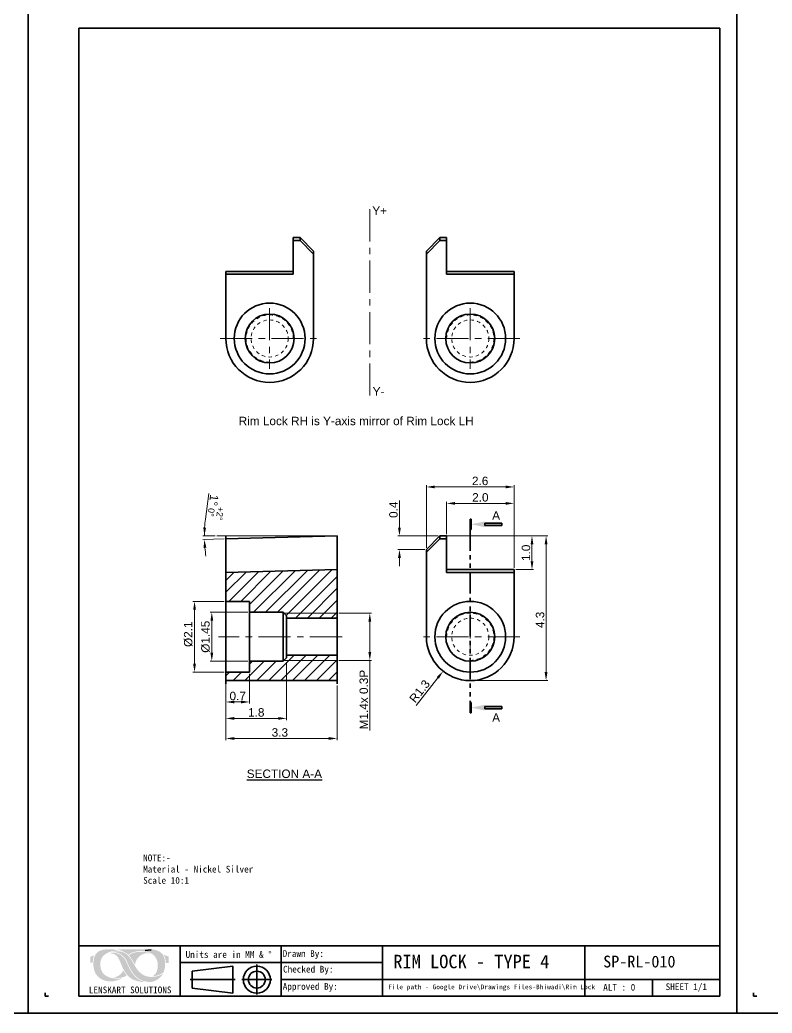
# Model space of a CAD drawing. Header units: millimetres. Extents: x 219 to 785, y 160 to 284.
# Drawn here: x 722.16 to 744.46, y 196.07 to 225.52 of the extents above; entities that cross this region are included whole.
import ezdxf
from ezdxf.enums import TextEntityAlignment as Align

# ---------------------------------------------------------------- set-up
doc = ezdxf.new("R2010")
doc.units = ezdxf.units.MM
for name, pattern in [('CENTER', [50.8, 31.75, -6.35, 6.35, -6.35]), ('HIDDEN', [0.075, 0.05, -0.025]), ('PHANTOM', [63.5, 31.75, -6.35, 6.35, -6.35, 6.35, -6.35])]:
    doc.linetypes.add(name, pattern=pattern)
doc.layers.get('0').update_dxf_attribs({"lineweight": 35})
for name, color, linetype, lineweight in [('Center line', 2, 'CENTER', 18), ('Dimension', 3, 'Continuous', 18), ('Hatch', 6, 'Continuous', 18), ('hidden line', 1, 'HIDDEN', 15), ('Section', 6, 'PHANTOM', 35), ('Text', 4, 'Continuous', 25), ('绘图层', 7, 'Continuous', 13)]:
    doc.layers.add(name, color=color, linetype=linetype, lineweight=lineweight)
doc.layers.add('图框-线条', color=7, linetype='Continuous')
doc.styles.get("Standard").update_dxf_attribs({"font": 'arial.ttf'})
doc.styles.add('宋体', font='SimSun.ttf')
doc.dimstyles.new('SIMPLEX', dxfattribs={"dimtxt": 2.5, "dimasz": 2.5, "dimexe": 0.5, "dimexo": 0.5, "dimgap": 0.5, "dimtad": 1, "dimzin": 0, "dimdsep": 46, "dimtxsty": 'Standard', "dimcen": 0, "dimclrd": 256, "dimclre": 256, "dimclrt": 256, "dimadec": 0, "dimazin": 0, "dimtm": 1e-09, "dimtfac": 0.75, "dimtofl": 0, "dimtmove": 0, "dimatfit": 3, "dimfxl": 1, "dimtzin": 0, "dimlwd": -1, "dimlwe": -1, "dimarcsym": 0})

# ---------------------------------------------------------------- blocks, each defined once
blk = doc.blocks.new('*D304')
at = {"layer": 'Defpoints', "color": 0, "transparency": 16777216}
for p in [(736.81, 211.672), (734.21, 209.82), (736.81, 209.22)]:
    blk.add_point(p, dxfattribs=at)
at = {"layer": 'Dimension', "transparency": 16777216}
for p, q in [((734.21, 209.87), (734.21, 211.722)), ((734.46, 211.672), (736.56, 211.672)), ((736.81, 209.27), (736.81, 211.722))]:
    blk.add_line(p, q, dxfattribs=at)
for points in [[(734.46, 211.714), (734.46, 211.631), (734.21, 211.672)], [(736.56, 211.714), (736.56, 211.631), (736.81, 211.672)]]:
    blk.add_solid(points, dxfattribs=at)
at = {"layer": 'Dimension', "transparency": 16777216, "insert": (735.804, 211.85), "char_height": 0.25, "attachment_point": 5}
blk.add_mtext('2.6', dxfattribs=at)
blk = doc.blocks.new('*D299')
at = {"layer": 'Defpoints', "color": 0, "transparency": 16777216}
for p in [(736.81, 211.185), (734.81, 210.22), (736.81, 209.22)]:
    blk.add_point(p, dxfattribs=at)
at = {"layer": 'Dimension', "transparency": 16777216}
for p, q in [((734.81, 210.27), (734.81, 211.235)), ((735.06, 211.185), (736.56, 211.185)), ((736.81, 209.27), (736.81, 211.235))]:
    blk.add_line(p, q, dxfattribs=at)
for points in [[(735.06, 211.226), (735.06, 211.143), (734.81, 211.185)], [(736.56, 211.226), (736.56, 211.143), (736.81, 211.185)]]:
    blk.add_solid(points, dxfattribs=at)
at = {"layer": 'Dimension', "transparency": 16777216, "insert": (735.81, 211.362), "char_height": 0.25, "attachment_point": 5}
blk.add_mtext('2.0', dxfattribs=at)
blk = doc.blocks.new('*D300')
at = {"layer": 'Defpoints', "color": 0, "transparency": 16777216}
for p in [(734.81, 210.22), (737.34, 210.22), (736.81, 209.22)]:
    blk.add_point(p, dxfattribs=at)
at = {"layer": 'Dimension', "transparency": 16777216}
for p, q in [((734.86, 210.22), (737.39, 210.22)), ((737.34, 209.47), (737.34, 209.97)), ((736.86, 209.22), (737.39, 209.22))]:
    blk.add_line(p, q, dxfattribs=at)
for points in [[(737.299, 209.97), (737.382, 209.97), (737.34, 210.22)], [(737.299, 209.47), (737.382, 209.47), (737.34, 209.22)]]:
    blk.add_solid(points, dxfattribs=at)
at = {"layer": 'Dimension', "transparency": 16777216, "insert": (737.163, 209.72), "char_height": 0.25, "attachment_point": 5, "rotation": 90}
blk.add_mtext('1.0', dxfattribs=at)
blk = doc.blocks.new('*D301')
at = {"layer": 'Defpoints', "color": 0, "transparency": 16777216}
for p in [(734.61, 210.22), (735.51, 205.931), (737.758, 205.931)]:
    blk.add_point(p, dxfattribs=at)
at = {"layer": 'Dimension', "transparency": 16777216}
for p, q in [((734.66, 210.22), (737.808, 210.22)), ((737.758, 209.97), (737.758, 206.181)), ((735.56, 205.931), (737.808, 205.931))]:
    blk.add_line(p, q, dxfattribs=at)
for points in [[(737.716, 209.97), (737.8, 209.97), (737.758, 210.22)], [(737.716, 206.181), (737.8, 206.181), (737.758, 205.931)]]:
    blk.add_solid(points, dxfattribs=at)
at = {"layer": 'Dimension', "transparency": 16777216, "insert": (737.58, 207.731), "char_height": 0.25, "attachment_point": 5, "rotation": 90}
blk.add_mtext('4.3', dxfattribs=at)
blk = doc.blocks.new('_FILLED')
at = {"color": 0, "linetype": 'ByBlock'}
blk.add_solid([(0, 0), (-1, 0.214), (-1, -0.214)], dxfattribs=at)
blk = doc.blocks.new('section arrow')
at = {"layer": 'Section'}
h = blk.add_hatch(color=256, dxfattribs=at)
h.dxf.hatch_style = 1
h.paths.add_polyline_path([(6987.516, 2336.116), (6987.516, 2336.053), (6988.016, 2336.053), (6988.016, 2336.116)])
h.paths.add_polyline_path([(6988.416, 2335.935), (6988.448, 2335.935), (6988.448, 2336.235), (6988.416, 2336.235)])
for points in [[(6988.016, 2336.116), (6987.516, 2336.116), (6987.516, 2336.053), (6988.016, 2336.053)], [(6988.448, 2335.935), (6988.448, 2336.235), (6988.416, 2336.235), (6988.416, 2335.935)]]:
    blk.add_lwpolyline(points, close=True, dxfattribs=at)
at = {"layer": 'Section', "xscale": 0.4, "yscale": 0.4, "zscale": 0.4}
blk.add_blockref('_FILLED', (6988.416, 2336.085), dxfattribs=at)
blk = doc.blocks.new('*D305')
at = {"layer": 'Defpoints', "color": 0, "transparency": 16777216}
for p in [(728.267, 208.281), (727.337, 206.181), (728.267, 206.181)]:
    blk.add_point(p, dxfattribs=at)
at = {"layer": 'Dimension', "transparency": 16777216}
for p, q in [((728.217, 208.281), (727.287, 208.281)), ((727.337, 208.031), (727.337, 206.431)), ((728.217, 206.181), (727.287, 206.181))]:
    blk.add_line(p, q, dxfattribs=at)
for points in [[(727.296, 208.031), (727.379, 208.031), (727.337, 208.281)], [(727.296, 206.431), (727.379, 206.431), (727.337, 206.181)]]:
    blk.add_solid(points, dxfattribs=at)
at = {"layer": 'Dimension', "transparency": 16777216, "insert": (727.153, 207.306), "char_height": 0.25, "attachment_point": 5, "rotation": 90}
blk.add_mtext('%%C2.1', dxfattribs=at)
blk = doc.blocks.new('*D306')
at = {"layer": 'Defpoints', "color": 0, "transparency": 16777216}
for p in [(731.567, 207.931), (731.567, 206.531), (732.533, 206.531)]:
    blk.add_point(p, dxfattribs=at)
at = {"layer": 'Dimension', "transparency": 16777216}
for p, q in [((731.617, 207.931), (732.583, 207.931)), ((732.533, 207.681), (732.533, 206.781)), ((731.617, 206.531), (732.583, 206.531)), ((732.533, 206.531), (732.533, 204.455))]:
    blk.add_line(p, q, dxfattribs=at)
for points in [[(732.491, 207.681), (732.575, 207.681), (732.533, 207.931)], [(732.491, 206.781), (732.575, 206.781), (732.533, 206.531)]]:
    blk.add_solid(points, dxfattribs=at)
at = {"layer": 'Dimension', "transparency": 16777216, "insert": (732.355, 205.368), "char_height": 0.25, "attachment_point": 5, "rotation": 90}
blk.add_mtext('M1.4x 0.3P', dxfattribs=at)
blk = doc.blocks.new('*D302')
at = {"layer": 'Defpoints', "color": 0, "transparency": 16777216}
for p in [(728.967, 206.181), (728.267, 205.831), (728.267, 205.297)]:
    blk.add_point(p, dxfattribs=at)
at = {"layer": 'Dimension', "transparency": 16777216}
for p, q in [((728.967, 206.131), (728.967, 205.247)), ((728.267, 205.781), (728.267, 205.247)), ((728.717, 205.297), (728.517, 205.297))]:
    blk.add_line(p, q, dxfattribs=at)
for points in [[(728.517, 205.338), (728.517, 205.255), (728.267, 205.297)], [(728.717, 205.338), (728.717, 205.255), (728.967, 205.297)]]:
    blk.add_solid(points, dxfattribs=at)
at = {"layer": 'Dimension', "transparency": 16777216, "insert": (728.617, 205.474), "char_height": 0.25, "attachment_point": 5}
blk.add_mtext('0.7', dxfattribs=at)
blk = doc.blocks.new('*D303')
at = {"layer": 'Defpoints', "color": 0, "transparency": 16777216}
for p in [(728.267, 205.831), (731.567, 205.831), (728.267, 204.215)]:
    blk.add_point(p, dxfattribs=at)
at = {"layer": 'Dimension', "transparency": 16777216}
for p, q in [((728.267, 205.781), (728.267, 204.165)), ((731.567, 205.781), (731.567, 204.165)), ((731.317, 204.215), (728.517, 204.215))]:
    blk.add_line(p, q, dxfattribs=at)
for points in [[(728.517, 204.256), (728.517, 204.173), (728.267, 204.215)], [(731.317, 204.256), (731.317, 204.173), (731.567, 204.215)]]:
    blk.add_solid(points, dxfattribs=at)
at = {"layer": 'Dimension', "transparency": 16777216, "insert": (729.867, 204.392), "char_height": 0.25, "attachment_point": 5}
blk.add_mtext('3.3', dxfattribs=at)
blk = doc.blocks.new('*D307')
at = {"layer": 'Defpoints', "color": 0, "transparency": 16777216}
for p in [(728.967, 207.956), (727.849, 206.506), (728.967, 206.506)]:
    blk.add_point(p, dxfattribs=at)
at = {"layer": 'Dimension', "transparency": 16777216}
for p, q in [((728.917, 207.956), (727.799, 207.956)), ((727.849, 207.706), (727.849, 206.756)), ((728.917, 206.506), (727.799, 206.506))]:
    blk.add_line(p, q, dxfattribs=at)
for points in [[(727.808, 207.706), (727.891, 207.706), (727.849, 207.956)], [(727.808, 206.756), (727.891, 206.756), (727.849, 206.506)]]:
    blk.add_solid(points, dxfattribs=at)
at = {"layer": 'Dimension', "transparency": 16777216, "insert": (727.665, 207.231), "char_height": 0.25, "attachment_point": 5, "rotation": 90}
blk.add_mtext('%%c1.45', dxfattribs=at)
blk = doc.blocks.new('*D308')
at = {"layer": 'Defpoints', "color": 0, "transparency": 16777216}
for p in [(730.067, 206.531), (728.267, 206.181), (730.067, 204.81)]:
    blk.add_point(p, dxfattribs=at)
at = {"layer": 'Dimension', "transparency": 16777216}
for p, q in [((730.067, 206.481), (730.067, 204.76)), ((728.267, 206.131), (728.267, 204.76)), ((728.517, 204.81), (729.817, 204.81))]:
    blk.add_line(p, q, dxfattribs=at)
for points in [[(728.517, 204.851), (728.517, 204.768), (728.267, 204.81)], [(729.817, 204.851), (729.817, 204.768), (730.067, 204.81)]]:
    blk.add_solid(points, dxfattribs=at)
at = {"layer": 'Dimension', "transparency": 16777216, "insert": (729.167, 204.987), "char_height": 0.25, "attachment_point": 5}
blk.add_mtext('1.8', dxfattribs=at)
blk = doc.blocks.new('*D309')
at = {"layer": 'Defpoints', "color": 0, "transparency": 16777216}
for p in [(734.61, 210.22), (733.412, 209.82), (734.21, 209.82)]:
    blk.add_point(p, dxfattribs=at)
at = {"layer": 'Dimension', "transparency": 16777216}
for p, q in [((733.412, 210.47), (733.412, 211.274)), ((734.56, 210.22), (733.362, 210.22)), ((734.16, 209.82), (733.362, 209.82)), ((733.412, 209.57), (733.412, 209.32))]:
    blk.add_line(p, q, dxfattribs=at)
for points in [[(733.37, 210.47), (733.454, 210.47), (733.412, 210.22)], [(733.37, 209.57), (733.454, 209.57), (733.412, 209.82)]]:
    blk.add_solid(points, dxfattribs=at)
at = {"layer": 'Dimension', "transparency": 16777216, "insert": (733.234, 210.997), "char_height": 0.25, "attachment_point": 5, "rotation": 90}
blk.add_mtext('0.4', dxfattribs=at)
blk = doc.blocks.new('*D310')
at = {"layer": 'Defpoints', "color": 0, "transparency": 16777216}
for p in [(727.63, 210.152), (727.996, 210.22), (728.267, 210.134), (731.567, 210.22), (731.567, 210.22)]:
    blk.add_point(p, dxfattribs=at)
at = {"layer": 'Dimension', "transparency": 16777216}
for p, q in [((727.661, 210.719), (727.758, 211.48)), ((727.946, 210.22), (727.58, 210.22)), ((728.217, 210.133), (727.581, 210.116))]:
    blk.add_line(p, q, dxfattribs=at)
for start, end in [(172.7197, 180), (172.7234, 176.3617), (185.1302, 188.7685)]:
    blk.add_arc((731.567, 210.22), 3.938, start, end, dxfattribs=at)
for points in [[(727.679, 210.469), (727.596, 210.471), (727.63, 210.22)], [(727.604, 209.866), (727.687, 209.87), (727.631, 210.118)]]:
    blk.add_solid(points, dxfattribs=at)
at = {"layer": 'Dimension', "transparency": 16777216, "insert": (727.979, 211.065), "char_height": 0.25, "attachment_point": 5, "rotation": 262.7197}
blk.add_mtext('1°{\\H0.1875;\\S+2°^  0°;}', dxfattribs=at)
blk = doc.blocks.new('*D311')
at = {"layer": 'Defpoints', "color": 0, "transparency": 16777216}
for p in [(735.51, 207.231), (734.705, 206.21)]:
    blk.add_point(p, dxfattribs=at)
at = {"layer": 'Dimension', "transparency": 16777216}
blk.add_line((733.903, 205.194), (734.55, 206.014), dxfattribs=at)
blk.add_solid([(734.517, 206.04), (734.583, 205.988), (734.705, 206.21)], dxfattribs=at)
at = {"layer": 'Dimension', "transparency": 16777216, "insert": (734.01, 205.616), "char_height": 0.25, "attachment_point": 5, "rotation": 51.7197}
blk.add_mtext('R1.3', dxfattribs=at)

msp = doc.modelspace()

# ---------------------------------------------------------------- hatches: boundary and pattern name
at = {"layer": 'Hatch'}
h = msp.add_hatch(dxfattribs=at)
h.set_pattern_fill('ANSI31', color=256, scale=2)
h.set_pattern_definition([(45, (297.97984, 43.427), (-0.1767767, 0.1767767), [])])
h.paths.add_polyline_path([(731.567, 207.931), (731.567, 209.22), (728.264, 209.134), (728.267, 208.281), (728.967, 208.281), (728.967, 207.956), (729.967, 207.956), (729.992, 207.931)])
h.paths.add_polyline_path([(731.567, 205.931), (731.567, 206.531), (729.992, 206.531), (729.967, 206.506), (728.967, 206.506), (728.967, 206.181), (728.267, 206.181), (728.267, 205.931)])
h.paths.add_polyline_path([(730.067, 206.681), (730.067, 206.606), (729.992, 206.531), (731.567, 206.531), (731.567, 206.681)])
h.paths.add_polyline_path([(729.992, 207.931), (730.067, 207.856), (730.067, 207.781), (731.567, 207.781), (731.567, 207.931)])
at = {"layer": '图框-线条', "lineweight": 0, "ltscale": 0.1}
h = msp.add_hatch(color=252, dxfattribs=at)
edge = h.paths.add_edge_path()
edge.add_spline(control_points=[(724.245, 197.741), (724.245, 197.741), (724.245, 197.569), (724.245, 197.569), (724.245, 197.569), (724.245, 197.569), (724.316, 197.569), (724.316, 197.569), (724.316, 197.569), (724.321, 197.61), (724.322, 197.644), (724.33, 197.684), (724.33, 197.684), (724.337, 197.719), (724.347, 197.754), (724.36, 197.785), (724.36, 197.785), (724.36, 197.785), (724.245, 197.741), (724.245, 197.741)], knot_values=[0, 0, 0, 0, 0.166667, 0.166667, 0.166667, 0.166667, 0.333333, 0.333333, 0.333333, 0.333333, 0.5, 0.5, 0.5, 0.5, 0.666667, 0.666667, 0.666667, 0.666667, 1, 1, 1, 1], degree=3, periodic=0)
edge = h.paths.add_edge_path()
edge.add_spline(control_points=[(726.485, 197.562), (726.485, 197.562), (726.566, 197.561), (726.566, 197.561), (726.566, 197.561), (726.566, 197.561), (726.566, 197.747), (726.566, 197.747), (726.566, 197.747), (726.566, 197.747), (726.425, 197.803), (726.425, 197.803), (726.425, 197.803), (726.439, 197.767), (726.455, 197.741), (726.466, 197.696), (726.466, 197.696), (726.478, 197.651), (726.481, 197.611), (726.485, 197.562)], knot_values=[0, 0, 0, 0, 0.166667, 0.166667, 0.166667, 0.166667, 0.333333, 0.333333, 0.333333, 0.333333, 0.5, 0.5, 0.5, 0.5, 0.666667, 0.666667, 0.666667, 0.666667, 1, 1, 1, 1], degree=3, periodic=0)
edge = h.paths.add_edge_path(flags=17)
edge.add_spline(control_points=[(724.937, 197.128), (724.95, 197.117), (725.032, 197.115), (725.047, 197.115), (725.047, 197.115), (725.135, 197.112), (725.267, 197.134), (725.324, 197.189), (725.324, 197.189), (725.319, 197.197), (725.316, 197.201), (725.31, 197.207), (725.31, 197.207), (725.31, 197.207), (725.223, 197.336), (725.223, 197.336), (725.223, 197.336), (725.202, 197.31), (725.193, 197.261), (725.113, 197.199), (725.113, 197.199), (725.066, 197.163), (725.01, 197.138), (724.937, 197.128)], knot_values=[0, 0, 0, 0, 0.142857, 0.142857, 0.142857, 0.142857, 0.285714, 0.285714, 0.285714, 0.285714, 0.428571, 0.428571, 0.428571, 0.428571, 0.571429, 0.571429, 0.571429, 0.571429, 0.714286, 0.714286, 0.714286, 0.714286, 1, 1, 1, 1], degree=3, periodic=0)
edge = h.paths.add_edge_path(flags=17)
edge.add_spline(control_points=[(725.392, 197.785), (725.397, 197.777), (725.398, 197.778), (725.404, 197.771), (725.404, 197.771), (725.469, 197.697), (725.562, 197.517), (725.574, 197.505), (725.574, 197.505), (725.58, 197.655), (725.705, 197.786), (725.829, 197.829), (725.829, 197.829), (725.893, 197.852), (725.928, 197.852), (726.001, 197.846), (726.001, 197.846), (725.977, 197.865), (725.876, 197.881), (725.851, 197.884), (725.851, 197.884), (725.729, 197.898), (725.554, 197.887), (725.446, 197.826), (725.446, 197.826), (725.429, 197.817), (725.398, 197.797), (725.392, 197.785)], knot_values=[0, 0, 0, 0, 0.125, 0.125, 0.125, 0.125, 0.25, 0.25, 0.25, 0.25, 0.375, 0.375, 0.375, 0.375, 0.5, 0.5, 0.5, 0.5, 0.625, 0.625, 0.625, 0.625, 0.75, 0.75, 0.75, 0.75, 1, 1, 1, 1], degree=3, periodic=0)
edge = h.paths.add_edge_path()
edge.add_spline(control_points=[(725.334, 197.55), (725.293, 197.642), (725.28, 197.667), (725.216, 197.736), (725.216, 197.736), (725.129, 197.83), (724.994, 197.877), (724.862, 197.859), (724.862, 197.859), (724.853, 197.858), (724.845, 197.857), (724.837, 197.855), (724.837, 197.855), (724.837, 197.855), (724.814, 197.848), (724.814, 197.848), (724.814, 197.848), (724.89, 197.844), (724.95, 197.833), (725.001, 197.795), (725.001, 197.795), (725.052, 197.757), (725.071, 197.726), (725.104, 197.66), (725.104, 197.66), (725.156, 197.552), (725.192, 197.431), (725.251, 197.33), (725.251, 197.33), (725.314, 197.224), (725.376, 197.146), (725.482, 197.084), (725.482, 197.084), (725.567, 197.034), (725.746, 196.987), (725.865, 196.992), (725.865, 196.992), (725.852, 196.998), (725.834, 197.001), (725.818, 197.005), (725.818, 197.005), (725.597, 197.073), (725.469, 197.261), (725.372, 197.466), (725.372, 197.466), (725.359, 197.494), (725.346, 197.522), (725.334, 197.55)], knot_values=[0, 0, 0, 0, 0.076923, 0.076923, 0.076923, 0.076923, 0.153846, 0.153846, 0.153846, 0.153846, 0.230769, 0.230769, 0.230769, 0.230769, 0.307692, 0.307692, 0.307692, 0.307692, 0.384615, 0.384615, 0.384615, 0.384615, 0.461538, 0.461538, 0.461538, 0.461538, 0.538462, 0.538462, 0.538462, 0.538462, 0.615385, 0.615385, 0.615385, 0.615385, 0.692308, 0.692308, 0.692308, 0.692308, 0.769231, 0.769231, 0.769231, 0.769231, 0.846154, 0.846154, 0.846154, 0.846154, 1, 1, 1, 1], degree=3, periodic=0)
edge = h.paths.add_edge_path()
edge.add_spline(control_points=[(726.396, 197.235), (726.393, 197.235), (726.311, 197.196), (726.294, 197.19), (726.294, 197.19), (726.259, 197.176), (726.217, 197.163), (726.178, 197.155), (726.178, 197.155), (726.08, 197.137), (726.009, 197.137), (725.916, 197.164), (725.916, 197.164), (725.757, 197.21), (725.665, 197.321), (725.59, 197.437), (725.59, 197.437), (725.458, 197.643), (725.404, 197.842), (725.15, 197.896), (725.15, 197.896), (725.107, 197.905), (725.055, 197.909), (725.01, 197.905), (725.01, 197.905), (724.98, 197.903), (724.908, 197.896), (724.886, 197.883), (724.886, 197.883), (724.998, 197.885), (725.086, 197.863), (725.165, 197.806), (725.165, 197.806), (725.331, 197.688), (725.336, 197.563), (725.422, 197.409), (725.422, 197.409), (725.464, 197.335), (725.494, 197.278), (725.551, 197.211), (725.551, 197.211), (725.67, 197.072), (725.796, 197.01), (725.99, 196.996), (725.99, 196.996), (726.084, 196.989), (726.178, 197.03), (726.24, 197.069), (726.24, 197.069), (726.283, 197.096), (726.316, 197.13), (726.348, 197.167), (726.348, 197.167), (726.365, 197.186), (726.383, 197.214), (726.396, 197.235)], knot_values=[0, 0, 0, 0, 0.066667, 0.066667, 0.066667, 0.066667, 0.133333, 0.133333, 0.133333, 0.133333, 0.2, 0.2, 0.2, 0.2, 0.266667, 0.266667, 0.266667, 0.266667, 0.333333, 0.333333, 0.333333, 0.333333, 0.4, 0.4, 0.4, 0.4, 0.466667, 0.466667, 0.466667, 0.466667, 0.533333, 0.533333, 0.533333, 0.533333, 0.6, 0.6, 0.6, 0.6, 0.666667, 0.666667, 0.666667, 0.666667, 0.733333, 0.733333, 0.733333, 0.733333, 0.8, 0.8, 0.8, 0.8, 0.866667, 0.866667, 0.866667, 0.866667, 1, 1, 1, 1], degree=3, periodic=0)
edge = h.paths.add_edge_path()
edge.add_spline(control_points=[(725.376, 197.801), (725.432, 197.845), (725.449, 197.859), (725.531, 197.882), (725.531, 197.882), (725.718, 197.934), (725.959, 197.92), (726.106, 197.805), (726.106, 197.805), (726.186, 197.742), (726.251, 197.631), (726.248, 197.477), (726.248, 197.477), (726.245, 197.362), (726.217, 197.252), (726.126, 197.186), (726.126, 197.186), (726.12, 197.181), (726.096, 197.166), (726.09, 197.164), (726.09, 197.164), (726.179, 197.159), (726.318, 197.219), (726.392, 197.261), (726.392, 197.261), (726.419, 197.276), (726.417, 197.274), (726.428, 197.306), (726.428, 197.306), (726.475, 197.432), (726.476, 197.607), (726.434, 197.73), (726.434, 197.73), (726.414, 197.786), (726.393, 197.816), (726.356, 197.852), (726.356, 197.852), (726.28, 197.929), (726.129, 197.964), (726.02, 197.964), (726.02, 197.964), (725.698, 197.964), (725.367, 197.967), (725.046, 197.964), (725.046, 197.964), (725.069, 197.954), (725.111, 197.944), (725.138, 197.934), (725.138, 197.934), (725.165, 197.924), (725.283, 197.869), (725.306, 197.855), (725.306, 197.855), (725.338, 197.835), (725.371, 197.805), (725.376, 197.801)], knot_values=[0, 0, 0, 0, 0.066667, 0.066667, 0.066667, 0.066667, 0.133333, 0.133333, 0.133333, 0.133333, 0.2, 0.2, 0.2, 0.2, 0.266667, 0.266667, 0.266667, 0.266667, 0.333333, 0.333333, 0.333333, 0.333333, 0.4, 0.4, 0.4, 0.4, 0.466667, 0.466667, 0.466667, 0.466667, 0.533333, 0.533333, 0.533333, 0.533333, 0.6, 0.6, 0.6, 0.6, 0.666667, 0.666667, 0.666667, 0.666667, 0.733333, 0.733333, 0.733333, 0.733333, 0.8, 0.8, 0.8, 0.8, 0.866667, 0.866667, 0.866667, 0.866667, 1, 1, 1, 1], degree=3, periodic=0)
edge = h.paths.add_edge_path()
edge.add_spline(control_points=[(725.198, 197.106), (725.184, 197.107), (725.158, 197.101), (725.142, 197.099), (725.142, 197.099), (724.885, 197.075), (724.581, 197.143), (724.544, 197.457), (724.544, 197.457), (724.527, 197.604), (724.573, 197.736), (724.69, 197.817), (724.69, 197.817), (724.808, 197.898), (724.925, 197.929), (725.098, 197.925), (725.098, 197.925), (725.098, 197.925), (725.029, 197.944), (725.029, 197.944), (725.029, 197.944), (724.876, 197.977), (724.647, 197.978), (724.512, 197.911), (724.512, 197.911), (724.436, 197.873), (724.394, 197.816), (724.364, 197.721), (724.364, 197.721), (724.315, 197.559), (724.329, 197.309), (724.451, 197.181), (724.451, 197.181), (724.466, 197.165), (724.474, 197.153), (724.492, 197.138), (724.492, 197.138), (724.511, 197.123), (724.515, 197.118), (724.539, 197.101), (724.539, 197.101), (724.697, 196.989), (724.902, 196.996), (725.082, 197.056), (725.082, 197.056), (725.103, 197.063), (725.124, 197.071), (725.143, 197.08), (725.143, 197.08), (725.155, 197.085), (725.191, 197.104), (725.198, 197.106)], knot_values=[0, 0, 0, 0, 0.071429, 0.071429, 0.071429, 0.071429, 0.142857, 0.142857, 0.142857, 0.142857, 0.214286, 0.214286, 0.214286, 0.214286, 0.285714, 0.285714, 0.285714, 0.285714, 0.357143, 0.357143, 0.357143, 0.357143, 0.428571, 0.428571, 0.428571, 0.428571, 0.5, 0.5, 0.5, 0.5, 0.571429, 0.571429, 0.571429, 0.571429, 0.642857, 0.642857, 0.642857, 0.642857, 0.714286, 0.714286, 0.714286, 0.714286, 0.785714, 0.785714, 0.785714, 0.785714, 0.857143, 0.857143, 0.857143, 0.857143, 1, 1, 1, 1], degree=3, periodic=0)

# ---------------------------------------------------------------- linework, layer by layer
for p, q in [((742.909, 196.571), (742.909, 225.271)), ((730.464, 219.064), (730.264, 219.064)), ((730.264, 219.064), (730.264, 217.978)), ((730.464, 218.978), (730.264, 218.978)), ((730.464, 219.064), (730.864, 218.664)), ((730.464, 219.064), (730.464, 218.978)), ((730.464, 218.978), (730.864, 218.578)), ((734.61, 219.064), (734.21, 218.664)), ((734.61, 218.978), (734.21, 218.578)), ((734.61, 219.064), (734.81, 219.064)), ((734.61, 219.064), (734.61, 218.978)), ((734.61, 218.978), (734.81, 218.978)), ((734.81, 219.064), (734.81, 217.978)), ((730.864, 216.074), (730.864, 218.664)), ((734.21, 216.074), (734.21, 218.664)), ((728.264, 218.064), (728.264, 216.074)), ((730.264, 218.064), (728.264, 218.064)), ((730.264, 217.978), (728.264, 217.978)), ((734.81, 218.064), (736.81, 218.064)), ((734.81, 217.978), (736.81, 217.978)), ((736.81, 218.064), (736.81, 216.074)), ((729.564, 214.774), (729.564, 214.774)), ((735.51, 214.774), (735.51, 214.774)), ((728.267, 210.234), (728.267, 205.831)), ((731.567, 210.22), (728.267, 210.134)), ((731.567, 210.22), (731.567, 205.831)), ((734.61, 210.22), (734.21, 209.82)), ((734.61, 210.134), (734.21, 209.734)), ((734.61, 210.22), (734.81, 210.22)), ((734.61, 210.22), (734.61, 210.134)), ((734.61, 210.134), (734.81, 210.134)), ((734.81, 210.22), (734.81, 209.134)), ((734.21, 207.231), (734.21, 209.82)), ((731.567, 209.22), (728.267, 209.134)), ((734.81, 209.22), (736.81, 209.22)), ((734.81, 209.134), (736.81, 209.134)), ((736.81, 209.22), (736.81, 207.231)), ((728.967, 208.281), (728.267, 208.281)), ((728.867, 208.281), (728.867, 208.281)), ((728.967, 208.281), (728.967, 206.181)), ((729.967, 207.956), (728.967, 207.956)), ((729.967, 207.956), (730.067, 207.856)), ((729.967, 207.956), (729.967, 206.506)), ((730.067, 207.856), (730.067, 206.606)), ((730.067, 207.781), (731.567, 207.781)), ((729.967, 206.506), (728.967, 206.506)), ((729.967, 206.506), (730.067, 206.606)), ((730.067, 206.681), (731.567, 206.681)), ((728.967, 206.181), (728.267, 206.181)), ((731.567, 205.931), (728.267, 205.931)), ((735.51, 205.931), (735.51, 205.931)), ((723.909, 198.071), (742.909, 198.071)), ((726.909, 198.071), (726.909, 196.571)), ((729.909, 198.071), (729.909, 196.571)), ((732.909, 198.071), (732.909, 197.071)), ((738.909, 196.571), (738.909, 198.071)), ((726.909, 197.571), (732.909, 197.571)), ((727.269, 197.315), (728.469, 197.465)), ((727.269, 197.315), (727.269, 196.815)), ((728.469, 197.465), (728.469, 196.665)), ((729.184, 196.621), (729.184, 197.51)), ((727.203, 197.065), (728.542, 197.065)), ((728.739, 197.065), (729.628, 197.065)), ((729.909, 197.071), (742.909, 197.071)), ((732.909, 197.071), (732.909, 196.571)), ((740.909, 196.571), (740.909, 197.071)), ((727.269, 196.815), (728.469, 196.665)), ((722.909, 196.571), (722.909, 196.671)), ((722.909, 196.571), (723.009, 196.571)), ((723.909, 196.571), (742.909, 196.571)), ((743.909, 196.571), (743.909, 196.671)), ((743.909, 196.571), (744.009, 196.571))]:
    msp.add_line(p, q)
at = {"color": 7}
msp.add_line((726.049, 197.95), (725.871, 197.928), dxfattribs=at)
for points in [[(701.409, 196.071), (722.409, 196.071), (722.409, 225.771), (701.409, 225.771)], [(722.409, 196.071), (743.409, 196.071), (743.409, 225.771), (722.409, 225.771)], [(743.409, 196.071), (764.409, 196.071), (764.409, 225.771), (743.409, 225.771)]]:
    msp.add_lwpolyline(points, close=True)
msp.add_lwpolyline([(723.909, 196.571), (723.909, 225.271), (742.909, 225.271)])
for centre, radius in [((729.564, 216.074), 1.05), ((735.51, 216.074), 1.05), ((729.564, 216.074), 0.725), ((735.51, 216.074), 0.725), ((735.51, 207.231), 1.05), ((735.51, 207.231), 0.725), ((729.184, 197.065), 0.4), ((729.184, 197.065), 0.25)]:
    msp.add_circle(centre, radius)
for centre, end in [((729.564, 216.074), 360), ((735.51, 216.074), 0), ((735.51, 207.231), 0)]:
    msp.add_arc(centre, 1.3, 180, end)
at = {"layer": 'Center line', "ltscale": 0.03}
for p, q in [((732.537, 214.382), (732.537, 219.991)), ((729.564, 216.974), (729.564, 215.174)), ((735.51, 216.974), (735.51, 215.174)), ((728.093, 216.074), (730.993, 216.074)), ((736.982, 216.074), (734.082, 216.074)), ((735.51, 208.131), (735.51, 206.331)), ((731.709, 207.231), (728.047, 207.231)), ((736.982, 207.231), (734.082, 207.231))]:
    msp.add_line(p, q, dxfattribs=at)
at = {"layer": 'Dimension'}
for p, q in [((731.567, 210.22), (727.996, 210.22)), ((729.992, 207.931), (731.567, 207.931)), ((729.992, 206.531), (731.567, 206.531))]:
    msp.add_line(p, q, dxfattribs=at)
at = {"layer": 'hidden line', "ltscale": 0.5}
for centre in [(729.564, 216.074), (735.51, 216.074), (735.51, 207.231)]:
    msp.add_circle(centre, 0.55, dxfattribs=at)
for centre, start, end in [((729.564, 216.074), 0, 270), ((735.51, 216.074), 270, 180), ((735.51, 207.231), 270, 180)]:
    msp.add_arc(centre, 0.7, start, end, dxfattribs=at)
at = {"layer": 'Section', "ltscale": 0.02}
msp.add_line((735.51, 210.414), (735.51, 204.977), dxfattribs=at)

# ---------------------------------------------------------------- block references
at = {"layer": 'Section', "xscale": -1}
for p in [(7723.958, -2125.52), (7723.958, -2130.956)]:
    msp.add_blockref('section arrow', p, dxfattribs=at)

# ---------------------------------------------------------------- texts
at = {"layer": 'Text'}
for s, p in [('Y+', (732.825, 219.863)), ('Y-', (732.792, 214.506)), ('Rim Lock RH is Y-axis mirror of Rim Lock LH', (732.128, 213.629)), ('A', (736.277, 210.828)), ('A', (736.277, 204.835))]:
    msp.add_text(s, height=0.25, dxfattribs=at).set_placement(p, align=Align.MIDDLE_CENTER)
at = {"layer": 'Text', "insert": (728.885, 203.293), "char_height": 0.25, "attachment_point": 1}
msp.add_mtext_dynamic_manual_height_columns('{\\LSECTION A-A}', width=4.57348, gutter_width=1, heights=[0], dxfattribs=at)
at = {"layer": '绘图层', "color": 7, "linetype": 'ByBlock', "lineweight": 9, "attachment_point": 5, "style": '宋体'}
for s, insert, char_height, width in [('\\pxql;{\\fNSimSun|b0|i0|c0|p49;NOTE:-\\PMaterial - Nickel Silver\\PScale 10:1}', (727.794, 200.338), 0.2, 3.96086), ('\\pxql;{\\fNSimSun|b0|i0|c0|p49;Units are in MM & %%D}', (728.599, 197.809), 0.2, 3.05443), ('\\pxql;{\\fNSimSun|b0|i0|c0|p49;Drawn By: }', (731.476, 197.809), 0.2, 3.05443), ('\\pxqc;{\\fNSimSun|b0|i0|c0|p49;RIM LOCK - TYPE 4}', (735.542, 197.598), 0.4, 5.26635), ('{\\fNSimSun|b0|i0|c0|p49;SP-RL-010}', (740.523, 197.598), 0.35, 4.64697), ('\\pxql;{\\fNSimSun|b0|i0|c0|p49;Checked By: }', (731.105, 197.345), 0.2, 2.29015), ('{\\fSimSun|b0|i0|c134|p2;LENSKART SOLUTIONS}', (725.429, 196.759), 0.2, 5.89745), ('\\pxql;{\\fNSimSun|b0|i0|c0|p49;Approved By:}', (731.097, 196.834), 0.2, 2.29015), ('\\pxql;{\\fNSimSun|b0|i0|c0|p49;File path - Google Drive\\\\Drawings Files-Bhiwadi\\\\Rim Lock}', (737.573, 196.826), 0.14, 8.989), ('{\\fNSimSun|b0|i0|c0|p49;ALT : 0}', (739.927, 196.837), 0.2, 1.72791), ('{\\fNSimSun|b0|i0|c0|p49;SHEET 1/1}', (741.915, 196.829), 0.2, 1.72791)]:
    msp.add_mtext(s, dxfattribs=dict(at, insert=insert, char_height=char_height, width=width))

# ---------------------------------------------------------------- dimensions: what is measured, and where the dimension line sits
at = {"layer": 'Dimension'}
for base, p1, p2, picture, middle in [((736.81, 211.672), (734.21, 209.82), (736.81, 209.22), '*D304', (735.804, 211.672)), ((736.81, 211.185), (734.81, 210.22), (736.81, 209.22), '*D299', (735.81, 211.185)), ((730.067, 204.81), (728.267, 206.181), (730.067, 206.531), '*D308', (729.167, 204.81))]:
    dim = msp.add_linear_dim(base=base, p1=p1, p2=p2, dimstyle='SIMPLEX', override={"dimscale": 0.1, "dimdec": 1}, dxfattribs=at)
    dim.commit()
    dim.dimension.update_dxf_attribs({"geometry": picture, "text_midpoint": middle, "dimtype": 160})
dim = msp.add_angular_dim_2l(base=(727.63, 210.152), line1=((731.567, 210.22), (727.996, 210.22)), line2=((731.567, 210.22), (728.267, 210.134)), dimstyle='SIMPLEX', override={"dimscale": 0.1, "dimgap": 0.5, "dimdec": 1, "dimtol": 1, "dimlim": 0, "dimtp": 2, "dimtm": 0}, dxfattribs=at)
dim.commit()
dim.dimension.update_dxf_attribs({"geometry": '*D310', "text_midpoint": (727.979, 211.065)})
for base, p1, p2, angle, picture, middle in [((733.412, 209.82), (734.61, 210.22), (734.21, 209.82), 90, '*D309', (733.412, 210.997)), ((737.758, 205.931), (734.61, 210.22), (735.51, 205.931), 90, '*D301', (737.758, 207.731)), ((728.267, 205.297), (728.967, 206.181), (728.267, 205.831), 180, '*D302', (728.617, 205.297)), ((728.267, 204.215), (731.567, 205.831), (728.267, 205.831), 180, '*D303', (729.867, 204.215))]:
    dim = msp.add_linear_dim(base=base, p1=p1, p2=p2, angle=angle, dimstyle='SIMPLEX', override={"dimscale": 0.1, "dimdec": 1}, dxfattribs=at)
    dim.commit()
    dim.dimension.update_dxf_attribs({"geometry": picture, "text_midpoint": middle, "dimtype": 160})
for base, p1, p2, override, picture, middle in [((737.34, 210.22), (736.81, 209.22), (734.81, 210.22), {"dimscale": 0.1, "dimdec": 1}, '*D300', (737.163, 209.72)), ((727.849, 206.506), (728.967, 207.956), (728.967, 206.506), {"dimscale": 0.1, "dimpost": '%%c<>'}, '*D307', (727.665, 207.231))]:
    dim = msp.add_linear_dim(base=base, p1=p1, p2=p2, angle=90, dimstyle='SIMPLEX', override=override, dxfattribs=at)
    dim.commit()
    dim.dimension.update_dxf_attribs({"geometry": picture, "text_midpoint": middle})
for base, p1, p2, text, override, picture, middle in [((727.337, 206.181), (728.267, 208.281), (728.267, 206.181), '%%C<>', {"dimscale": 0.1, "dimdec": 1}, '*D305', (727.337, 207.306)), ((732.533, 206.531), (731.567, 207.931), (731.567, 206.531), 'M<>', {"dimscale": 0.1, "dimdec": 1, "dimpost": 'x 0.3P'}, '*D306', (732.533, 205.368))]:
    dim = msp.add_linear_dim(base=base, p1=p1, p2=p2, angle=90, text=text, dimstyle='SIMPLEX', override=override, dxfattribs=at)
    dim.commit()
    dim.dimension.update_dxf_attribs({"geometry": picture, "text_midpoint": middle, "dimtype": 160})
dim = msp.add_radius_dim(center=(735.51, 207.231), mpoint=(734.705, 206.21), dimstyle='SIMPLEX', override={"dimscale": 0.1, "dimdec": 1}, dxfattribs=at)
dim.commit()
dim.dimension.update_dxf_attribs({"geometry": '*D311', "text_midpoint": (734.01, 205.616)})

doc.saveas('drawing.dxf')
